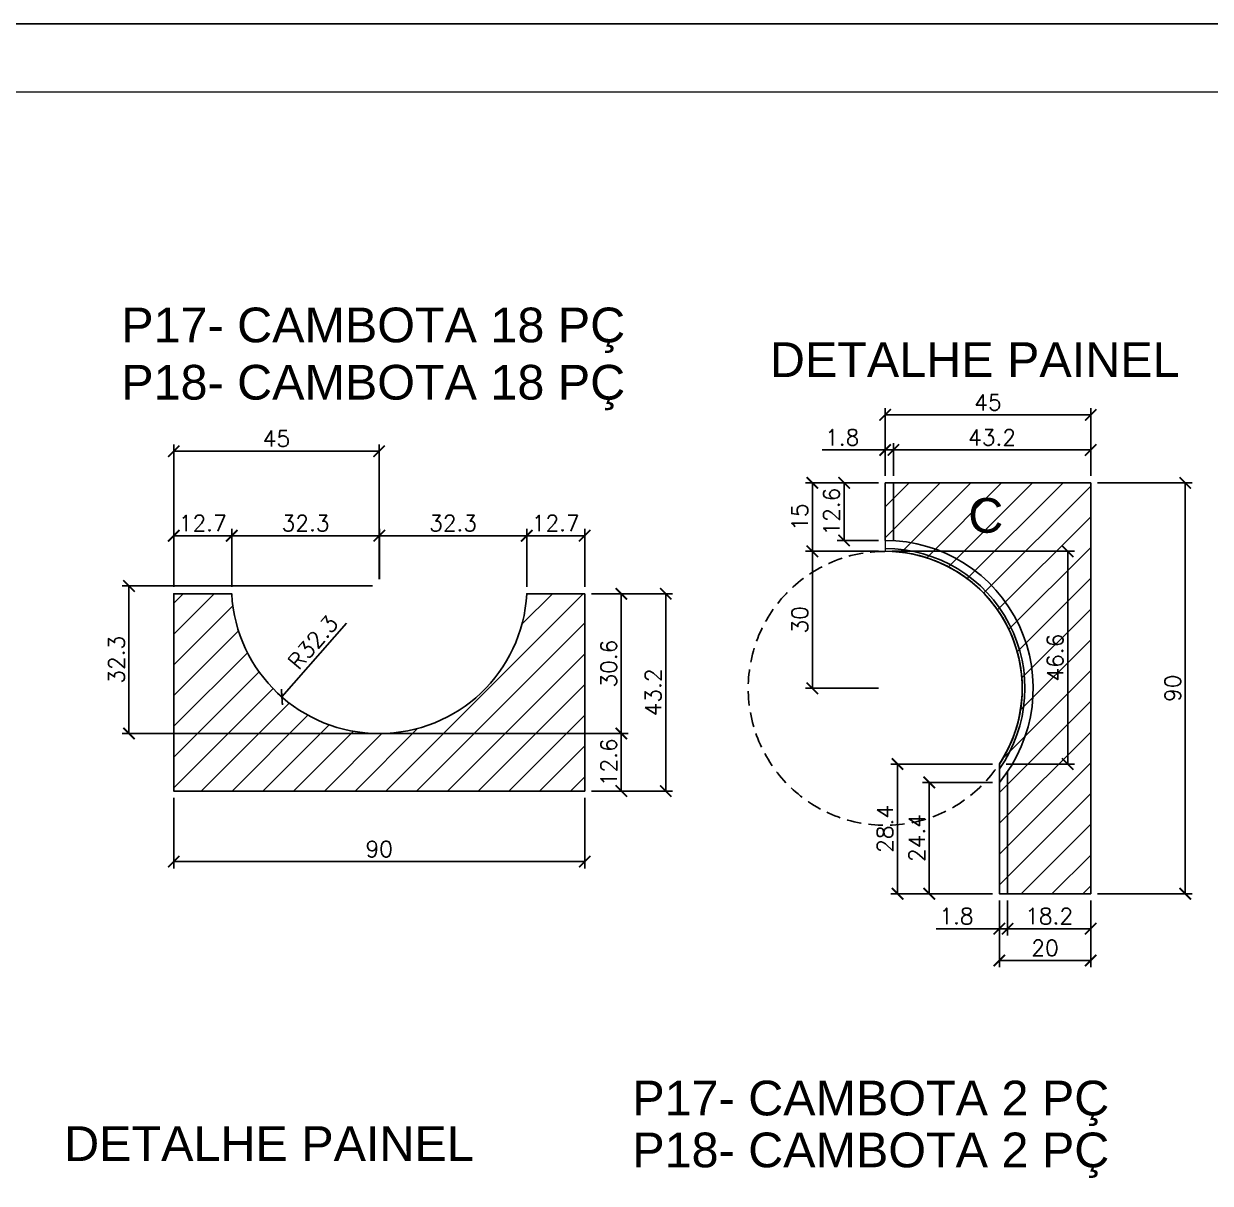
# Model space of a CAD drawing. Extents: x -23436 to 4767, y -3862 to 10024.
# Drawn here: x -18402 to -17883, y -1126 to -618 of the extents above; entities that cross this region are included whole.
import ezdxf
from ezdxf.enums import TextEntityAlignment as Align

# ---------------------------------------------------------------- set-up
doc = ezdxf.new("R2010")
doc.units = 0
doc.header["$PDMODE"] = 2
doc.header["$PDSIZE"] = 10
doc.linetypes.add('HIDDEN', pattern=[9.524999999999995, 6.349999999999998, -3.174999999999998])
doc.layers.get('0').update_dxf_attribs({"lineweight": 13})
doc.layers.get('Defpoints').update_dxf_attribs({"lineweight": 13})
for name, color, linetype in [('CHAPA', 1, 'Continuous'), ('MB Logo', 254, 'Continuous'), ('Painéis', 30, 'Continuous'), ('Reaproveitamento', 252, 'Continuous'), ('TEXTO_GERAL', 7, 'Continuous')]:
    doc.layers.add(name, color=color, linetype=linetype)
doc.layers.add('cotas', color=4, linetype='Continuous', lineweight=13)
doc.layers.add('FOLHA MB', color=7, linetype='Continuous', lineweight=13)
doc.layers.add('Laje_Perimetro', color=7, linetype='Continuous', plot=False)
doc.styles.add('ROMANS', font='romans.shx')
doc.styles.add('SANSSERIF', font='sas_____.pfb')
doc.dimstyles.new('COTA SECAO', dxfattribs={"dimtxt": 7, "dimasz": 5, "dimexe": 3, "dimexo": 3, "dimgap": 2, "dimtad": 3, "dimdec": 1, "dimlfac": 0.5, "dimzin": 12, "dimdsep": 46, "dimtxsty": 'ROMANS', "dimblk": 'ARCHTICK', "dimcen": 0, "dimclrd": 4, "dimclre": 4, "dimclrt": 1, "dimadec": 1, "dimazin": 3, "dimtfac": 1, "dimtdec": 1, "dimtmove": 0, "dimatfit": 3, "dimldrblk": 'OBLIQUE', "dimfxl": 0, "dimtolj": 1, "dimtzin": 12, "dimarcsym": 0})
pattern_1 = [(45, (-11602.33286603977, -77.69281769420923), (-6.735192090801865, 6.735192090801865), [])]

# ---------------------------------------------------------------- blocks, each defined once
blk = doc.blocks.new('A$C169d8357')
at = {"layer": 'FOLHA MB', "color": 1}
for points in [[(0, 1199.93842203898), (0, 149.9384220389802), (1485.020408163266, 149.9384220389802), (1485.020408163266, 1199.93842203898)], [(70, 1169.93842203898), (70, 179.9384220389802), (1455.020408163266, 179.9384220389802), (1455.020408163266, 1169.93842203898)]]:
    blk.add_lwpolyline(points, close=True, dxfattribs=at)
blk = doc.blocks.new('_ArchTick')
at = {"color": 0, "linetype": 'ByBlock', "const_width": 0.15}
blk.add_lwpolyline([(-0.5, -0.5), (0.5, 0.5)], dxfattribs=at)
blk = doc.blocks.new('*D4592')
at = {"color": 4, "lineweight": -2, "transparency": 16777216}
for p, q in [((-18153.71405949229, -867.4598831227745), (-18118.23560941943, -867.4598831227745)), ((-18121.23560941943, -953.8598830723463), (-18121.23560941943, -867.4598831227745)), ((-18153.7140594923, -953.8598830723463), (-18118.23560941943, -953.8598830723463))]:
    blk.add_line(p, q, dxfattribs=at)
at = {"layer": 'Defpoints', "color": 0, "transparency": 16777216}
for p in [(-18156.71405949229, -867.4598831227745), (-18121.23560941943, -867.4598831227745), (-18156.7140594923, -953.8598830723463)]:
    blk.add_point(p, dxfattribs=at)
at = {"color": 4, "lineweight": -2, "transparency": 16777216, "xscale": 5, "yscale": 5, "zscale": 5}
for p, rotation in [((-18121.23560941943, -867.4598831227745), 90), ((-18121.23560941943, -953.8598830723463), 270)]:
    blk.add_blockref('_ArchTick', p, dxfattribs=dict(at, rotation=rotation))
at = {"color": 1, "transparency": 16777216, "insert": (-18126.73560941943, -910.659883097555), "char_height": 7, "attachment_point": 5, "rotation": 90, "style": 'ROMANS'}
blk.add_mtext('\\A1;43.2', dxfattribs=at)
blk = doc.blocks.new('_OBLIQUE')
at = {"color": 0, "linetype": 'ByBlock', "lineweight": -2}
for p, q in [((0, 0), (-1, 0)), ((-0.5, -0.5), (0.5, 0.5))]:
    blk.add_line(p, q, dxfattribs=at)
blk = doc.blocks.new('*D4593')
at = {"color": 4, "lineweight": -2, "transparency": 16777216}
for p, q in [((-18153.71405948594, -867.4598831227745), (-18137.68781265473, -867.4598831227745)), ((-18140.68781265473, -928.6599168300385), (-18140.68781265473, -867.4598831227745)), ((-18243.64800695036, -928.6599168300386), (-18137.68781265473, -928.6599168300385))]:
    blk.add_line(p, q, dxfattribs=at)
at = {"layer": 'Defpoints', "color": 0, "transparency": 16777216}
for p in [(-18156.71405948594, -867.4598831227745), (-18140.68781265473, -867.4598831227745), (-18246.64800695036, -928.6599168300386)]:
    blk.add_point(p, dxfattribs=at)
at = {"color": 4, "lineweight": -2, "transparency": 16777216, "xscale": 5, "yscale": 5, "zscale": 5}
for p, rotation in [((-18140.68781265473, -867.4598831227745), 90), ((-18140.68781265473, -928.6599168300385), 270)]:
    blk.add_blockref('_ArchTick', p, dxfattribs=dict(at, rotation=rotation))
at = {"color": 1, "transparency": 16777216, "insert": (-18146.18781265473, -898.0598999764011), "char_height": 7, "attachment_point": 5, "rotation": 90, "style": 'ROMANS'}
blk.add_mtext('\\A1;30.6', dxfattribs=at)
blk = doc.blocks.new('*D4594')
at = {"color": 4, "lineweight": -2, "transparency": 16777216}
for p, q in [((-18153.71405949132, -928.6599168300404), (-18137.68781265474, -928.6599168300404)), ((-18140.68781265474, -953.8598830723463), (-18140.68781265474, -928.6599168300404)), ((-18153.7140594923, -953.8598830723463), (-18137.68781265474, -953.8598830723463))]:
    blk.add_line(p, q, dxfattribs=at)
at = {"layer": 'Defpoints', "color": 0, "transparency": 16777216}
for p in [(-18156.71405949132, -928.6599168300404), (-18140.68781265474, -928.6599168300404), (-18156.7140594923, -953.8598830723463)]:
    blk.add_point(p, dxfattribs=at)
at = {"color": 4, "lineweight": -2, "transparency": 16777216, "xscale": 5, "yscale": 5, "zscale": 5}
for p, rotation in [((-18140.68781265474, -928.6599168300404), 90), ((-18140.68781265474, -953.8598830723463), 270)]:
    blk.add_blockref('_ArchTick', p, dxfattribs=dict(at, rotation=rotation))
at = {"color": 1, "transparency": 16777216, "insert": (-18146.18781265474, -941.259899951188), "char_height": 7, "attachment_point": 5, "rotation": 90, "style": 'ROMANS'}
blk.add_mtext('\\A1;12.6', dxfattribs=at)
blk = doc.blocks.new('*D4595')
at = {"color": 4, "lineweight": -2, "transparency": 16777216}
for p, q in [((-18249.64800695037, -864.0258336026513), (-18359.32654354702, -864.0258336026513)), ((-18356.32654354702, -928.6599168300386), (-18356.32654354702, -864.0258336026513)), ((-18249.64800695036, -928.6599168300386), (-18359.32654354702, -928.6599168300386))]:
    blk.add_line(p, q, dxfattribs=at)
at = {"layer": 'Defpoints', "color": 0, "transparency": 16777216}
for p in [(-18356.32654354702, -864.0258336026513), (-18246.64800695037, -864.0258336026513), (-18246.64800695036, -928.6599168300386)]:
    blk.add_point(p, dxfattribs=at)
at = {"color": 4, "lineweight": -2, "transparency": 16777216, "xscale": 5, "yscale": 5, "zscale": 5}
for p, rotation in [((-18356.32654354702, -864.0258336026513), 90), ((-18356.32654354702, -928.6599168300386), 270)]:
    blk.add_blockref('_ArchTick', p, dxfattribs=dict(at, rotation=rotation))
at = {"color": 1, "transparency": 16777216, "insert": (-18361.82654354702, -896.3428752163395), "char_height": 7, "attachment_point": 5, "rotation": 90, "style": 'ROMANS'}
blk.add_mtext('\\A1;32.3', dxfattribs=at)
blk = doc.blocks.new('*D4596')
at = {"color": 4, "lineweight": -2, "transparency": 16777216}
for p, q in [((-18336.71272710107, -864.459883122774), (-18336.71272710107, -839.0206402977619)), ((-18311.32290417115, -864.4598831227704), (-18311.32290417115, -839.0206402977619)), ((-18336.71272710107, -842.0206402977619), (-18311.32290417115, -842.0206402977619))]:
    blk.add_line(p, q, dxfattribs=at)
at = {"layer": 'Defpoints', "color": 0, "transparency": 16777216}
for p in [(-18311.32290417115, -842.0206402977619), (-18336.71272710107, -867.459883122774), (-18311.32290417115, -867.4598831227704)]:
    blk.add_point(p, dxfattribs=at)
at = {"color": 4, "lineweight": -2, "transparency": 16777216, "xscale": 5, "yscale": 5, "zscale": 5, "rotation": 180}
blk.add_blockref('_ArchTick', (-18336.71272710107, -842.0206402977619), dxfattribs=at)
at = {"color": 4, "lineweight": -2, "transparency": 16777216, "xscale": 5, "yscale": 5, "zscale": 5}
blk.add_blockref('_ArchTick', (-18311.32290417115, -842.0206402977619), dxfattribs=at)
at = {"color": 1, "transparency": 16777216, "insert": (-18324.01781563611, -836.5206402977619), "char_height": 7, "attachment_point": 5, "style": 'ROMANS'}
blk.add_mtext('\\A1;12.7', dxfattribs=at)
blk = doc.blocks.new('*D4597')
at = {"color": 4, "lineweight": -2, "transparency": 16777216}
for p, q in [((-18182.1052148002, -864.4598831227704), (-18182.1052148002, -839.0206402977619)), ((-18156.71405948594, -864.459883122774), (-18156.71405948594, -839.0206402977619)), ((-18156.71405948594, -842.0206402977619), (-18182.1052148002, -842.0206402977619))]:
    blk.add_line(p, q, dxfattribs=at)
at = {"layer": 'Defpoints', "color": 0, "transparency": 16777216}
for p in [(-18182.1052148002, -842.0206402977619), (-18182.1052148002, -867.4598831227704), (-18156.71405948594, -867.459883122774)]:
    blk.add_point(p, dxfattribs=at)
at = {"color": 4, "lineweight": -2, "transparency": 16777216, "xscale": 5, "yscale": 5, "zscale": 5, "rotation": 180}
blk.add_blockref('_ArchTick', (-18182.1052148002, -842.0206402977619), dxfattribs=at)
at = {"color": 4, "lineweight": -2, "transparency": 16777216, "xscale": 5, "yscale": 5, "zscale": 5}
blk.add_blockref('_ArchTick', (-18156.71405948594, -842.0206402977619), dxfattribs=at)
at = {"color": 1, "transparency": 16777216, "insert": (-18169.40963714307, -836.5206402977619), "char_height": 7, "attachment_point": 5, "style": 'ROMANS'}
blk.add_mtext('\\A1;12.7', dxfattribs=at)
blk = doc.blocks.new('*D4598')
at = {"color": 4, "lineweight": -2, "transparency": 16777216}
for p, q in [((-18311.32290417115, -864.4598831227704), (-18311.32290417115, -839.0206402977619)), ((-18246.64800695036, -861.0258336026509), (-18246.64800695036, -839.0206402977619)), ((-18311.32290417115, -842.0206402977619), (-18246.64800695036, -842.0206402977619))]:
    blk.add_line(p, q, dxfattribs=at)
at = {"layer": 'Defpoints', "color": 0, "transparency": 16777216}
for p in [(-18246.64800695036, -842.0206402977619), (-18311.32290417115, -867.4598831227704), (-18246.64800695036, -864.0258336026509)]:
    blk.add_point(p, dxfattribs=at)
at = {"color": 4, "lineweight": -2, "transparency": 16777216, "xscale": 5, "yscale": 5, "zscale": 5, "rotation": 180}
blk.add_blockref('_ArchTick', (-18311.32290417115, -842.0206402977619), dxfattribs=at)
at = {"color": 4, "lineweight": -2, "transparency": 16777216, "xscale": 5, "yscale": 5, "zscale": 5}
blk.add_blockref('_ArchTick', (-18246.64800695036, -842.0206402977619), dxfattribs=at)
at = {"color": 1, "transparency": 16777216, "insert": (-18278.98545556075, -836.5206402977619), "char_height": 7, "attachment_point": 5, "style": 'ROMANS'}
blk.add_mtext('\\A1;32.3', dxfattribs=at)
blk = doc.blocks.new('*D4599')
at = {"color": 4, "lineweight": -2, "transparency": 16777216}
for p, q in [((-18246.64800695036, -861.0258336026509), (-18246.64800695036, -839.0206402977619)), ((-18182.1052148002, -864.4598831227704), (-18182.1052148002, -839.0206402977619)), ((-18246.64800695036, -842.0206402977619), (-18182.1052148002, -842.0206402977619))]:
    blk.add_line(p, q, dxfattribs=at)
at = {"layer": 'Defpoints', "color": 0, "transparency": 16777216}
for p in [(-18182.1052148002, -842.0206402977619), (-18246.64800695036, -864.0258336026509), (-18182.1052148002, -867.4598831227704)]:
    blk.add_point(p, dxfattribs=at)
at = {"color": 4, "lineweight": -2, "transparency": 16777216, "xscale": 5, "yscale": 5, "zscale": 5, "rotation": 180}
blk.add_blockref('_ArchTick', (-18246.64800695036, -842.0206402977619), dxfattribs=at)
at = {"color": 4, "lineweight": -2, "transparency": 16777216, "xscale": 5, "yscale": 5, "zscale": 5}
blk.add_blockref('_ArchTick', (-18182.1052148002, -842.0206402977619), dxfattribs=at)
at = {"color": 1, "transparency": 16777216, "insert": (-18214.37661087528, -836.5206402977619), "char_height": 7, "attachment_point": 5, "style": 'ROMANS'}
blk.add_mtext('\\A1;32.3', dxfattribs=at)
blk = doc.blocks.new('*D4600')
at = {"color": 4, "lineweight": -2, "transparency": 16777216}
for p, q in [((-18336.71272710107, -864.459883122774), (-18336.71272710107, -801.9910934021445)), ((-18336.71272710107, -804.9910934021445), (-18246.78011202081, -804.9910934021445)), ((-18246.78011202081, -861.0258336024599), (-18246.78011202081, -801.9910934021445))]:
    blk.add_line(p, q, dxfattribs=at)
at = {"layer": 'Defpoints', "color": 0, "transparency": 16777216}
for p in [(-18246.78011202081, -804.9910934021445), (-18336.71272710107, -867.459883122774), (-18246.78011202081, -864.0258336024599)]:
    blk.add_point(p, dxfattribs=at)
at = {"color": 4, "lineweight": -2, "transparency": 16777216, "xscale": 5, "yscale": 5, "zscale": 5, "rotation": 180}
blk.add_blockref('_ArchTick', (-18336.71272710107, -804.9910934021445), dxfattribs=at)
at = {"color": 4, "lineweight": -2, "transparency": 16777216, "xscale": 5, "yscale": 5, "zscale": 5}
blk.add_blockref('_ArchTick', (-18246.78011202081, -804.9910934021445), dxfattribs=at)
at = {"color": 1, "transparency": 16777216, "insert": (-18291.74641956094, -799.4910934021445), "char_height": 7, "attachment_point": 5, "style": 'ROMANS'}
blk.add_mtext('\\A1;45', dxfattribs=at)
blk = doc.blocks.new('*D4601')
at = {"color": 4, "lineweight": -2, "transparency": 16777216}
blk.add_line((-18261.02885152434, -880.3048685756621), (-18289.34970950599, -912.661150858743), dxfattribs=at)
at = {"layer": 'Defpoints', "color": 0, "transparency": 16777216}
for p in [(-18246.78011202082, -864.0258336024708), (-18289.34970950599, -912.661150858743)]:
    blk.add_point(p, dxfattribs=at)
at = {"color": 4, "lineweight": -2, "transparency": 16777216, "xscale": 5, "yscale": 5, "zscale": 5, "rotation": 228.8049385369429}
blk.add_blockref('_ArchTick', (-18289.34970950599, -912.661150858743), dxfattribs=at)
at = {"color": 1, "transparency": 16777216, "insert": (-18275.70543943744, -888.7219801484607), "char_height": 7, "attachment_point": 5, "rotation": 48.80493853694294, "style": 'ROMANS'}
blk.add_mtext('\\A1;R32.3', dxfattribs=at)
blk = doc.blocks.new('*D4610')
at = {"color": 4, "lineweight": -2, "transparency": 16777216}
for p, q in [((-17975.08897794618, -1001.856062470237), (-17975.08897794618, -1031.075105467664)), ((-17935.08897794619, -1001.856062470237), (-17935.08897794619, -1031.075105467664)), ((-17975.08897794618, -1028.075105467664), (-17935.08897794619, -1028.075105467664))]:
    blk.add_line(p, q, dxfattribs=at)
at = {"layer": 'Defpoints', "color": 0, "transparency": 16777216}
for p in [(-17975.08897794618, -998.8560624702368), (-17935.08897794619, -998.8560624702368), (-17935.08897794619, -1028.075105467664)]:
    blk.add_point(p, dxfattribs=at)
at = {"color": 4, "lineweight": -2, "transparency": 16777216, "xscale": 5, "yscale": 5, "zscale": 5, "rotation": 180}
blk.add_blockref('_ArchTick', (-17975.08897794618, -1028.075105467664), dxfattribs=at)
at = {"color": 4, "lineweight": -2, "transparency": 16777216, "xscale": 5, "yscale": 5, "zscale": 5}
blk.add_blockref('_ArchTick', (-17935.08897794619, -1028.075105467664), dxfattribs=at)
at = {"color": 1, "transparency": 16777216, "insert": (-17955.08897794618, -1022.575105467664), "char_height": 7, "attachment_point": 5, "style": 'ROMANS'}
blk.add_mtext('\\A1;20', dxfattribs=at)
blk = doc.blocks.new('*D4611')
at = {"color": 4, "lineweight": -2, "transparency": 16777216}
for p, q in [((-18028.0889779462, -818.8560624702372), (-18046.10501624754, -818.8560624702372)), ((-18043.10501624754, -844.0560062172085), (-18043.10501624754, -818.8560624702372)), ((-18028.0889779462, -844.0560062172085), (-18046.10501624754, -844.0560062172085))]:
    blk.add_line(p, q, dxfattribs=at)
at = {"layer": 'Defpoints', "color": 0, "transparency": 16777216}
for p in [(-18043.10501624754, -818.8560624702372), (-18025.0889779462, -818.8560624702372), (-18025.0889779462, -844.0560062172085)]:
    blk.add_point(p, dxfattribs=at)
at = {"color": 4, "lineweight": -2, "transparency": 16777216, "xscale": 5, "yscale": 5, "zscale": 5}
for p, rotation in [((-18043.10501624754, -818.8560624702372), 90), ((-18043.10501624754, -844.0560062172085), 270)]:
    blk.add_blockref('_ArchTick', p, dxfattribs=dict(at, rotation=rotation))
at = {"color": 1, "transparency": 16777216, "insert": (-18048.60501624754, -831.4560343437175), "char_height": 7, "attachment_point": 5, "rotation": 90, "style": 'ROMANS'}
blk.add_mtext('\\A1;12.6', dxfattribs=at)
blk = doc.blocks.new('*D4612')
at = {"color": 4, "lineweight": -2, "transparency": 16777216}
for p, q in [((-18028.0889779462, -818.8560624702372), (-18059.99419453345, -818.8560624702372)), ((-18056.99419453345, -848.8560624702372), (-18056.99419453345, -818.8560624702372)), ((-18028.0889779462, -848.8560624702372), (-18059.99419453345, -848.8560624702372))]:
    blk.add_line(p, q, dxfattribs=at)
at = {"layer": 'Defpoints', "color": 0, "transparency": 16777216}
for p in [(-18056.99419453345, -818.8560624702372), (-18025.0889779462, -818.8560624702372), (-18025.0889779462, -848.8560624702372)]:
    blk.add_point(p, dxfattribs=at)
at = {"color": 4, "lineweight": -2, "transparency": 16777216, "xscale": 5, "yscale": 5, "zscale": 5}
for p, rotation in [((-18056.99419453345, -818.8560624702372), 90), ((-18056.99419453345, -848.8560624702372), 270)]:
    blk.add_blockref('_ArchTick', p, dxfattribs=dict(at, rotation=rotation))
at = {"color": 1, "transparency": 16777216, "insert": (-18062.49419453344, -833.8560624702319), "char_height": 7, "attachment_point": 5, "rotation": 90, "style": 'ROMANS'}
blk.add_mtext('\\A1;15', dxfattribs=at)
blk = doc.blocks.new('*D4613')
at = {"color": 4, "lineweight": -2, "transparency": 16777216}
for p, q in [((-18025.08897794619, -804.4619777743628), (-18052.75564461286, -804.4619777743628)), ((-18025.08897794619, -815.8560624702368), (-18025.08897794619, -801.4619777743628)), ((-18021.48897794617, -804.4619777743628), (-18025.08897794619, -804.4619777743628)), ((-18021.48897794617, -815.8560624702368), (-18021.48897794617, -801.4619777743628)), ((-18021.48897794617, -804.4619777743628), (-18016.48897794617, -804.4619777743628))]:
    blk.add_line(p, q, dxfattribs=at)
at = {"layer": 'Defpoints', "color": 0, "transparency": 16777216}
for p in [(-18021.48897794617, -804.4619777743628), (-18025.08897794619, -818.8560624702368), (-18021.48897794617, -818.8560624702368)]:
    blk.add_point(p, dxfattribs=at)
at = {"color": 4, "lineweight": -2, "transparency": 16777216, "xscale": 5, "yscale": 5, "zscale": 5}
blk.add_blockref('_ArchTick', (-18025.08897794619, -804.4619777743628), dxfattribs=at)
at = {"color": 4, "lineweight": -2, "transparency": 16777216, "xscale": 5, "yscale": 5, "zscale": 5, "rotation": 180}
blk.add_blockref('_ArchTick', (-18021.48897794617, -804.4619777743628), dxfattribs=at)
at = {"color": 1, "transparency": 16777216, "insert": (-18043.92231127953, -798.9619777743628), "char_height": 7, "attachment_point": 5, "style": 'ROMANS'}
blk.add_mtext('\\A1;1.8', dxfattribs=at)
blk = doc.blocks.new('*D4614')
at = {"color": 4, "lineweight": -2, "transparency": 16777216}
for p, q in [((-18021.48897794617, -815.8560624702368), (-18021.48897794617, -801.4619777743628)), ((-17935.08897794619, -804.4619777743628), (-18021.48897794617, -804.4619777743628)), ((-17935.08897794619, -815.8560624702368), (-17935.08897794619, -801.4619777743628))]:
    blk.add_line(p, q, dxfattribs=at)
at = {"layer": 'Defpoints', "color": 0, "transparency": 16777216}
for p in [(-18021.48897794617, -804.4619777743628), (-18021.48897794617, -818.8560624702368), (-17935.08897794619, -818.8560624702368)]:
    blk.add_point(p, dxfattribs=at)
at = {"color": 4, "lineweight": -2, "transparency": 16777216, "xscale": 5, "yscale": 5, "zscale": 5, "rotation": 180}
blk.add_blockref('_ArchTick', (-18021.48897794617, -804.4619777743628), dxfattribs=at)
at = {"color": 4, "lineweight": -2, "transparency": 16777216, "xscale": 5, "yscale": 5, "zscale": 5}
blk.add_blockref('_ArchTick', (-17935.08897794619, -804.4619777743628), dxfattribs=at)
at = {"color": 1, "transparency": 16777216, "insert": (-17978.28897794618, -798.9619777743628), "char_height": 7, "attachment_point": 5, "style": 'ROMANS'}
blk.add_mtext('\\A1;43.2', dxfattribs=at)
blk = doc.blocks.new('*D4615')
at = {"color": 4, "lineweight": -2, "transparency": 16777216}
for p, q in [((-17932.08897794619, -818.8560624702372), (-17890.66995907119, -818.8560624702372)), ((-17893.66995907119, -998.8560624702372), (-17893.66995907119, -818.8560624702372)), ((-17932.08897794619, -998.8560624702372), (-17890.66995907119, -998.8560624702372))]:
    blk.add_line(p, q, dxfattribs=at)
at = {"layer": 'Defpoints', "color": 0, "transparency": 16777216}
for p in [(-17935.08897794619, -818.8560624702372), (-17893.66995907119, -818.8560624702372), (-17935.08897794619, -998.8560624702372)]:
    blk.add_point(p, dxfattribs=at)
at = {"color": 4, "lineweight": -2, "transparency": 16777216, "xscale": 5, "yscale": 5, "zscale": 5}
for p, rotation in [((-17893.66995907119, -818.8560624702372), 90), ((-17893.66995907119, -998.8560624702372), 270)]:
    blk.add_blockref('_ArchTick', p, dxfattribs=dict(at, rotation=rotation))
at = {"color": 1, "transparency": 16777216, "insert": (-17899.16995907119, -908.8560624702319), "char_height": 7, "attachment_point": 5, "rotation": 90, "style": 'ROMANS'}
blk.add_mtext('\\A1;90', dxfattribs=at)
blk = doc.blocks.new('*D4616')
at = {"color": 4, "lineweight": -2, "transparency": 16777216}
for p, q in [((-17978.08897794623, -942.0223104398833), (-18022.68368846967, -942.0223104398833)), ((-18019.68368846967, -942.0223104398833), (-18019.68368846967, -998.8560624702372)), ((-17978.08897794623, -998.8560624702372), (-18022.68368846967, -998.8560624702372))]:
    blk.add_line(p, q, dxfattribs=at)
at = {"layer": 'Defpoints', "color": 0, "transparency": 16777216}
for p in [(-17975.08897794623, -942.0223104398833), (-18019.68368846967, -998.8560624702372), (-17975.08897794623, -998.8560624702372)]:
    blk.add_point(p, dxfattribs=at)
at = {"color": 4, "lineweight": -2, "transparency": 16777216, "xscale": 5, "yscale": 5, "zscale": 5}
for p, rotation in [((-18019.68368846967, -942.0223104398833), 90), ((-18019.68368846967, -998.8560624702372), 270)]:
    blk.add_blockref('_ArchTick', p, dxfattribs=dict(at, rotation=rotation))
at = {"color": 1, "transparency": 16777216, "insert": (-18025.18368846966, -970.4391864550549), "char_height": 7, "attachment_point": 5, "rotation": 90, "style": 'ROMANS'}
blk.add_mtext('\\A1;28.4', dxfattribs=at)
blk = doc.blocks.new('*D4617')
at = {"color": 4, "lineweight": -2, "transparency": 16777216}
for p, q in [((-17978.08897794619, -950.0754754255327), (-18008.79451018377, -950.0754754255327)), ((-18005.79451018377, -950.0754754255327), (-18005.79451018377, -998.8560624702372)), ((-17978.08897794623, -998.8560624702372), (-18008.79451018377, -998.8560624702372))]:
    blk.add_line(p, q, dxfattribs=at)
at = {"layer": 'Defpoints', "color": 0, "transparency": 16777216}
for p in [(-17975.08897794619, -950.0754754255327), (-18005.79451018377, -998.8560624702372), (-17975.08897794623, -998.8560624702372)]:
    blk.add_point(p, dxfattribs=at)
at = {"color": 4, "lineweight": -2, "transparency": 16777216, "xscale": 5, "yscale": 5, "zscale": 5}
for p, rotation in [((-18005.79451018377, -950.0754754255327), 90), ((-18005.79451018377, -998.8560624702372), 270)]:
    blk.add_blockref('_ArchTick', p, dxfattribs=dict(at, rotation=rotation))
at = {"color": 1, "transparency": 16777216, "insert": (-18011.29451018376, -974.4657689478796), "char_height": 7, "attachment_point": 5, "rotation": 90, "style": 'ROMANS'}
blk.add_mtext('\\A1;24.4', dxfattribs=at)
blk = doc.blocks.new('*D4618')
at = {"color": 4, "lineweight": -2, "transparency": 16777216}
for p, q in [((-18028.08524005042, -848.8560625866689), (-18059.99419453348, -848.8560625866689)), ((-18056.99419453348, -848.8560625866689), (-18056.99419453348, -908.8560624702409)), ((-18028.0889779024, -908.8560624702409), (-18059.99419453348, -908.8560624702409))]:
    blk.add_line(p, q, dxfattribs=at)
at = {"layer": 'Defpoints', "color": 0, "transparency": 16777216}
for p in [(-18025.08524005042, -848.8560625866689), (-18056.99419453348, -908.8560624702409), (-18025.0889779024, -908.8560624702409)]:
    blk.add_point(p, dxfattribs=at)
at = {"color": 4, "lineweight": -2, "transparency": 16777216, "xscale": 5, "yscale": 5, "zscale": 5}
for p, rotation in [((-18056.99419453348, -848.8560625866689), 90), ((-18056.99419453348, -908.8560624702409), 270)]:
    blk.add_blockref('_ArchTick', p, dxfattribs=dict(at, rotation=rotation))
at = {"color": 1, "transparency": 16777216, "insert": (-18062.49419453347, -878.8560625284496), "char_height": 7, "attachment_point": 5, "rotation": 90, "style": 'ROMANS'}
blk.add_mtext('\\A1;30', dxfattribs=at)
blk = doc.blocks.new('*D4549')
at = {"color": 4, "lineweight": -2, "transparency": 16777216}
for p, q in [((-18022.0889779462, -848.8560624702372), (-17942.16901620067, -848.8560624702372)), ((-17945.16901620067, -942.022310440027), (-17945.16901620067, -848.8560624702372)), ((-17972.08897794633, -942.022310440027), (-17942.16901620067, -942.022310440027))]:
    blk.add_line(p, q, dxfattribs=at)
at = {"layer": 'Defpoints', "color": 0, "transparency": 16777216}
for p in [(-18025.0889779462, -848.8560624702372), (-17945.16901620067, -848.8560624702372), (-17975.08897794633, -942.022310440027)]:
    blk.add_point(p, dxfattribs=at)
at = {"color": 4, "lineweight": -2, "transparency": 16777216, "xscale": 5, "yscale": 5, "zscale": 5}
for p, rotation in [((-17945.16901620067, -848.8560624702372), 90), ((-17945.16901620067, -942.022310440027), 270)]:
    blk.add_blockref('_ArchTick', p, dxfattribs=dict(at, rotation=rotation))
at = {"color": 1, "transparency": 16777216, "insert": (-17950.66901620066, -895.4391864551268), "char_height": 7, "attachment_point": 5, "rotation": 90, "style": 'ROMANS'}
blk.add_mtext('\\A1;46.6', dxfattribs=at)
blk = doc.blocks.new('*D4585')
at = {"color": 4, "lineweight": -2, "transparency": 16777216}
for p, q in [((-18336.71272710107, -956.8598830723458), (-18336.71272710107, -987.7658702929893)), ((-18156.7140594923, -956.8598830723458), (-18156.7140594923, -987.7658702929893)), ((-18336.71272710107, -984.7658702929893), (-18156.7140594923, -984.7658702929893))]:
    blk.add_line(p, q, dxfattribs=at)
at = {"layer": 'Defpoints', "color": 0, "transparency": 16777216}
for p in [(-18336.71272710107, -953.8598830723458), (-18156.7140594923, -953.8598830723458), (-18156.7140594923, -984.7658702929893)]:
    blk.add_point(p, dxfattribs=at)
at = {"color": 4, "lineweight": -2, "transparency": 16777216, "xscale": 5, "yscale": 5, "zscale": 5, "rotation": 180}
blk.add_blockref('_ArchTick', (-18336.71272710107, -984.7658702929893), dxfattribs=at)
at = {"color": 4, "lineweight": -2, "transparency": 16777216, "xscale": 5, "yscale": 5, "zscale": 5}
blk.add_blockref('_ArchTick', (-18156.7140594923, -984.7658702929893), dxfattribs=at)
at = {"color": 1, "transparency": 16777216, "insert": (-18246.71339329668, -979.2658702929893), "char_height": 7, "attachment_point": 5, "style": 'ROMANS'}
blk.add_mtext('\\A1;90', dxfattribs=at)
blk = doc.blocks.new('*D4637')
at = {"color": 4, "lineweight": -2, "transparency": 16777216}
for p, q in [((-18025.08897794619, -815.8560624702368), (-18025.08897794619, -786.0942351826507)), ((-18025.08897794619, -789.0942351826507), (-17935.08897794619, -789.0942351826507)), ((-17935.08897794619, -815.8560624702368), (-17935.08897794619, -786.0942351826507))]:
    blk.add_line(p, q, dxfattribs=at)
at = {"layer": 'Defpoints', "color": 0, "transparency": 16777216}
for p in [(-17935.08897794619, -789.0942351826507), (-18025.08897794619, -818.8560624702368), (-17935.08897794619, -818.8560624702368)]:
    blk.add_point(p, dxfattribs=at)
at = {"color": 4, "lineweight": -2, "transparency": 16777216, "xscale": 5, "yscale": 5, "zscale": 5, "rotation": 180}
blk.add_blockref('_ArchTick', (-18025.08897794619, -789.0942351826507), dxfattribs=at)
at = {"color": 4, "lineweight": -2, "transparency": 16777216, "xscale": 5, "yscale": 5, "zscale": 5}
blk.add_blockref('_ArchTick', (-17935.08897794619, -789.0942351826507), dxfattribs=at)
at = {"color": 1, "transparency": 16777216, "insert": (-17980.08897794619, -783.5942351826507), "char_height": 7, "attachment_point": 5, "style": 'ROMANS'}
blk.add_mtext('\\A1;45', dxfattribs=at)
blk = doc.blocks.new('*D4638')
at = {"color": 4, "lineweight": -2, "transparency": 16777216}
for p, q in [((-17975.08897794618, -1001.856062470237), (-17975.08897794618, -1017.15975699674)), ((-17971.48897794618, -1001.856062470237), (-17971.48897794618, -1017.15975699674)), ((-17975.08897794618, -1014.15975699674), (-18002.75564461285, -1014.15975699674)), ((-17971.48897794618, -1014.15975699674), (-17975.08897794618, -1014.15975699674)), ((-17971.48897794618, -1014.15975699674), (-17966.48897794618, -1014.15975699674))]:
    blk.add_line(p, q, dxfattribs=at)
at = {"layer": 'Defpoints', "color": 0, "transparency": 16777216}
for p in [(-17975.08897794618, -998.8560624702368), (-17971.48897794618, -998.8560624702368), (-17975.08897794618, -1014.15975699674)]:
    blk.add_point(p, dxfattribs=at)
at = {"color": 4, "lineweight": -2, "transparency": 16777216, "xscale": 5, "yscale": 5, "zscale": 5}
blk.add_blockref('_ArchTick', (-17975.08897794618, -1014.15975699674), dxfattribs=at)
at = {"color": 4, "lineweight": -2, "transparency": 16777216, "xscale": 5, "yscale": 5, "zscale": 5, "rotation": 180}
blk.add_blockref('_ArchTick', (-17971.48897794618, -1014.15975699674), dxfattribs=at)
at = {"color": 1, "transparency": 16777216, "insert": (-17993.92231127951, -1008.65975699674), "char_height": 7, "attachment_point": 5, "style": 'ROMANS'}
blk.add_mtext('\\A1;1.8', dxfattribs=at)
blk = doc.blocks.new('*D4639')
at = {"color": 4, "lineweight": -2, "transparency": 16777216}
for p, q in [((-17971.48897794618, -1001.856062470237), (-17971.48897794618, -1017.15975699674)), ((-17935.08897794619, -1001.856062470237), (-17935.08897794619, -1017.15975699674)), ((-17971.48897794618, -1014.15975699674), (-17935.08897794619, -1014.15975699674))]:
    blk.add_line(p, q, dxfattribs=at)
at = {"layer": 'Defpoints', "color": 0, "transparency": 16777216}
for p in [(-17971.48897794618, -998.8560624702368), (-17935.08897794619, -998.8560624702368), (-17935.08897794619, -1014.15975699674)]:
    blk.add_point(p, dxfattribs=at)
at = {"color": 4, "lineweight": -2, "transparency": 16777216, "xscale": 5, "yscale": 5, "zscale": 5, "rotation": 180}
blk.add_blockref('_ArchTick', (-17971.48897794618, -1014.15975699674), dxfattribs=at)
at = {"color": 4, "lineweight": -2, "transparency": 16777216, "xscale": 5, "yscale": 5, "zscale": 5}
blk.add_blockref('_ArchTick', (-17935.08897794619, -1014.15975699674), dxfattribs=at)
at = {"color": 1, "transparency": 16777216, "insert": (-17953.28897794618, -1008.65975699674), "char_height": 7, "attachment_point": 5, "style": 'ROMANS'}
blk.add_mtext('\\A1;18.2', dxfattribs=at)

msp = doc.modelspace()

# ---------------------------------------------------------------- hatches: boundary and pattern name
at = {"layer": 'Reaproveitamento'}
h = msp.add_hatch(dxfattribs=at)
h.set_pattern_fill('ANSI31', color=256, scale=3, style=0)
h.set_pattern_definition(pattern_1)
edge = h.paths.add_edge_path()
edge.add_line((-18025.08897794619, -844.0560624702393), (-18025.08897794619, -818.8560624702368))
edge.add_line((-18025.08897794619, -818.8560624702368), (-17935.08897794619, -818.8560624702368))
edge.add_line((-17935.08897794619, -818.8560624702368), (-17935.08897794619, -998.8560624702368))
edge.add_line((-17935.08897794619, -998.8560624702368), (-17975.08897794618, -998.8560624702368))
edge.add_line((-17975.08897794618, -998.8560624702368), (-17975.08897794618, -942.0223103737808))
edge.add_arc((-18025.08897794619, -908.8560624702368), 60.0000000000018, 326.4426902380924, 360.0000000000005)
edge.add_arc((-18025.08897794619, -908.8560624702368), 60, 0, 90.00000000000695)
h = msp.add_hatch(dxfattribs=at)
h.set_pattern_fill('ANSI31', color=256, scale=3, style=0)
h.set_pattern_definition(pattern_1)
edge = h.paths.add_edge_path()
edge.add_line((-18156.71405948594, -867.459883122774), (-18182.1052148002, -867.4598831227704))
edge.add_arc((-18246.64800695036, -864.0258336026527), 64.63408322738748, 269.94144680381476, 356.95440514373905, ccw=False)
edge.add_arc((-18246.78011202081, -864.0258336024672), 64.63408322757377, 183.0455948564178, 270.05855319612215, ccw=False)
edge.add_line((-18311.32290417115, -867.4598831227704), (-18336.71272710107, -867.459883122774))
edge.add_line((-18336.71272710107, -867.459883122774), (-18336.71272710107, -953.8598830723458))
edge.add_line((-18336.71272710107, -953.8598830723458), (-18156.7140594923, -953.8598830723458))
edge.add_line((-18156.7140594923, -953.8598830723458), (-18156.7140594923, -939.8598830646915))
edge.add_line((-18156.7140594923, -939.8598830646915), (-18156.71405948594, -867.459883122774))

# ---------------------------------------------------------------- linework, layer by layer
at = {"layer": 'CHAPA', "color": 252, "linetype": 'HIDDEN'}
msp.add_circle((-18025.08897790239, -908.8560624702404), 60, dxfattribs=at)
at = {"layer": 'cotas'}
msp.add_line((-18025.08897790239, -844.0560624702393), (-18025.08524008536, -848.8560625866667), dxfattribs=at)
at = {"layer": 'Laje_Perimetro'}
msp.add_lwpolyline([(-17606.37687271501, -617.7405397181392), (-19091.39728087827, -617.7405397181392), (-19091.39728087827, -1667.740539718139), (-17606.37687271501, -1667.740539718139)], close=True, dxfattribs=at)
at = {"layer": 'Painéis', "color": 32, "true_color": 0xcd6928}
for p, q in [((-18021.48897794617, -844.1561397476034), (-18021.48897794617, -818.8560624702368)), ((-17971.48897794618, -945.2714439002739), (-17971.48897794618, -998.8560624702368))]:
    msp.add_line(p, q, dxfattribs=at)
msp.add_lwpolyline([(-18025.08897794619, -844.0560624702393), (-18025.08897794619, -818.8560624702368), (-17935.08897794619, -818.8560624702368), (-17935.08897794619, -998.8560624702368), (-17975.08897794618, -998.8560624702368), (-17975.08897794618, -942.0223103737808, 0.1474768247822986), (-17965.08897794619, -908.8560624702368, 0.4142135623731306), (-18025.08897794619, -848.8560624702368)], format="xyb", dxfattribs=at)
msp.add_lwpolyline([(-18156.71405948594, -867.459883122774), (-18182.1052148002, -867.4598831227704, -0.3990250885026972), (-18246.71405948562, -928.6598830789735, -0.3990250885015832), (-18311.32290417115, -867.4598831227704), (-18336.71272710107, -867.459883122774), (-18336.71272710107, -953.8598830723458), (-18156.7140594923, -953.8598830723458), (-18156.7140594923, -939.8598830646915)], format="xyb", close=True, dxfattribs=at)
at = {"layer": 'Painéis'}
for centre, radius, start, end in [((-18025.08897790239, -908.8560624702404), 64.79999999999991, 320.4982304065027, 90.00000003876998), ((-18025.08897790239, -908.8560624702404), 61.2, 324.7849505812324, 90.0000000408544), ((-18025.08897790239, -908.8560624702404), 60, 326.4426901621511, 90.00000004168818), ((-18025.08897794619, -908.8560624702404), 59.99999999999909, 326.4426902383202, 0)]:
    msp.add_arc(centre, radius, start, end, dxfattribs=at)

# ---------------------------------------------------------------- block references
at = {"layer": 'MB Logo'}
msp.add_blockref('A$C169d8357', (-19091.39728087827, -1817.678961757119), dxfattribs=at)

# ---------------------------------------------------------------- texts
at = {"layer": 'TEXTO_GERAL', "color": 0, "linetype": 'Continuous', "style": 'SANSSERIF'}
for s, p in [('P17- CAMBOTA 18 PÇ', (-18359.72796373311, -749.6986151422734)), ('DETALHE PAINEL', (-18075.60514191375, -764.8905568930477)), ('P18- CAMBOTA 18 PÇ', (-18359.72796373311, -774.7876712910784)), ('C', (-17988.70723599492, -833.1095673239306)), ('P17- CAMBOTA 2 PÇ ', (-18135.88142305103, -1088.343148295327)), ('DETALHE PAINEL', (-18384.72696394226, -1108.316956778739)), ('P18- CAMBOTA 2 PÇ ', (-18135.88142305103, -1111.078553107374))]:
    msp.add_text(s, height=15.20700276928282, dxfattribs=at).set_placement(p, align=Align.MIDDLE_LEFT)

# ---------------------------------------------------------------- dimensions: what is measured, and where the dimension line sits
for base, p1, p2, picture, middle in [((-17935.08897794619, -789.0942351826507), (-18025.08897794619, -818.8560624702368), (-17935.08897794619, -818.8560624702368), '*D4637', (-17980.08897794619, -783.5942351826507)), ((-18246.78011202081, -804.9910934021445), (-18336.71272710107, -867.459883122774), (-18246.78011202081, -864.0258336024599), '*D4600', (-18291.74641956094, -799.4910934021445)), ((-18021.48897794617, -804.4619777743628), (-17935.08897794619, -818.8560624702368), (-18021.48897794617, -818.8560624702368), '*D4614', (-17978.28897794618, -798.9619777743628)), ((-18311.32290417115, -842.0206402977619), (-18336.71272710107, -867.459883122774), (-18311.32290417115, -867.4598831227704), '*D4596', (-18324.01781563611, -836.5206402977619)), ((-18246.64800695036, -842.0206402977619), (-18311.32290417115, -867.4598831227704), (-18246.64800695036, -864.0258336026509), '*D4598', (-18278.98545556075, -836.5206402977619)), ((-18182.1052148002, -842.0206402977619), (-18246.64800695036, -864.0258336026509), (-18182.1052148002, -867.4598831227704), '*D4599', (-18214.37661087528, -836.5206402977619)), ((-18182.1052148002, -842.0206402977619), (-18156.71405948594, -867.459883122774), (-18182.1052148002, -867.4598831227704), '*D4597', (-18169.40963714307, -836.5206402977619)), ((-18156.7140594923, -984.7658702929893), (-18336.71272710107, -953.8598830723458), (-18156.7140594923, -953.8598830723458), '*D4585', (-18246.71339329668, -979.2658702929893)), ((-17975.08897794618, -1014.15975699674), (-17971.48897794618, -998.8560624702368), (-17975.08897794618, -998.8560624702368), '*D4638', (-17993.92231127951, -1008.65975699674)), ((-17935.08897794619, -1028.075105467664), (-17975.08897794618, -998.8560624702368), (-17935.08897794619, -998.8560624702368), '*D4610', (-17955.08897794618, -1022.575105467664)), ((-17935.08897794619, -1014.15975699674), (-17971.48897794618, -998.8560624702368), (-17935.08897794619, -998.8560624702368), '*D4639', (-17953.28897794618, -1008.65975699674))]:
    dim = msp.add_linear_dim(base=base, p1=p1, p2=p2, dimstyle='COTA SECAO')
    dim.commit()
    dim.dimension.update_dxf_attribs({"geometry": picture, "text_midpoint": middle})
dim = msp.add_linear_dim(base=(-18021.48897794617, -804.4619777743628), p1=(-18025.08897794619, -818.8560624702368), p2=(-18021.48897794617, -818.8560624702368), dimstyle='COTA SECAO')
dim.commit()
dim.dimension.update_dxf_attribs({"geometry": '*D4613', "text_midpoint": (-18043.92231127953, -804.4619777743628), "dimtype": 160})
for base, p1, p2, picture, middle in [((-18056.99419453345, -818.8560624702372), (-18025.08897794619, -848.8560624702368), (-18025.08897794619, -818.8560624702368), '*D4612', (-18062.49419453344, -833.8560624702319)), ((-18043.10501624754, -818.8560624702372), (-18025.08897794619, -844.056006217208), (-18025.08897794619, -818.8560624702368), '*D4611', (-18048.60501624754, -831.4560343437175)), ((-17893.66995907119, -818.8560624702372), (-17935.08897794619, -998.8560624702368), (-17935.08897794619, -818.8560624702368), '*D4615', (-17899.16995907119, -908.8560624702319)), ((-18056.99419453348, -908.8560624702409), (-18025.08524005042, -848.8560625866685), (-18025.08897790239, -908.8560624702404), '*D4618', (-18062.49419453347, -878.8560625284496)), ((-17945.16901620067, -848.8560624702372), (-17975.08897794633, -942.0223104400266), (-18025.08897794619, -848.8560624702368), '*D4549', (-17950.66901620066, -895.4391864551268)), ((-18356.32654354702, -864.0258336026513), (-18246.64800695036, -928.6599168300381), (-18246.64800695036, -864.0258336026509), '*D4595', (-18361.82654354702, -896.3428752163395)), ((-18140.68781265473, -867.4598831227745), (-18246.64800695036, -928.6599168300381), (-18156.71405948594, -867.459883122774), '*D4593', (-18146.18781265473, -898.0598999764011)), ((-18121.23560941943, -867.4598831227745), (-18156.7140594923, -953.8598830723458), (-18156.71405949229, -867.459883122774), '*D4592', (-18126.73560941943, -910.659883097555)), ((-18140.68781265474, -928.6599168300404), (-18156.7140594923, -953.8598830723458), (-18156.71405949131, -928.65991683004), '*D4594', (-18146.18781265474, -941.259899951188)), ((-18019.68368846967, -998.8560624702372), (-17975.08897794623, -942.0223104398829), (-17975.08897794623, -998.8560624702368), '*D4616', (-18025.18368846966, -970.4391864550549)), ((-18005.79451018377, -998.8560624702372), (-17975.08897794618, -950.0754754255322), (-17975.08897794623, -998.8560624702368), '*D4617', (-18011.29451018376, -974.4657689478796))]:
    dim = msp.add_linear_dim(base=base, p1=p1, p2=p2, angle=90, dimstyle='COTA SECAO')
    dim.commit()
    dim.dimension.update_dxf_attribs({"geometry": picture, "text_midpoint": middle})
dim = msp.add_radius_dim(center=(-18246.78011202082, -864.0258336024708), mpoint=(-18289.34970950599, -912.661150858743), dimstyle='COTA SECAO')
dim.commit()
dim.dimension.update_dxf_attribs({"geometry": '*D4601', "text_midpoint": (-18271.56684519193, -892.3444154716944), "dimtype": 164})

doc.saveas('drawing.dxf')
